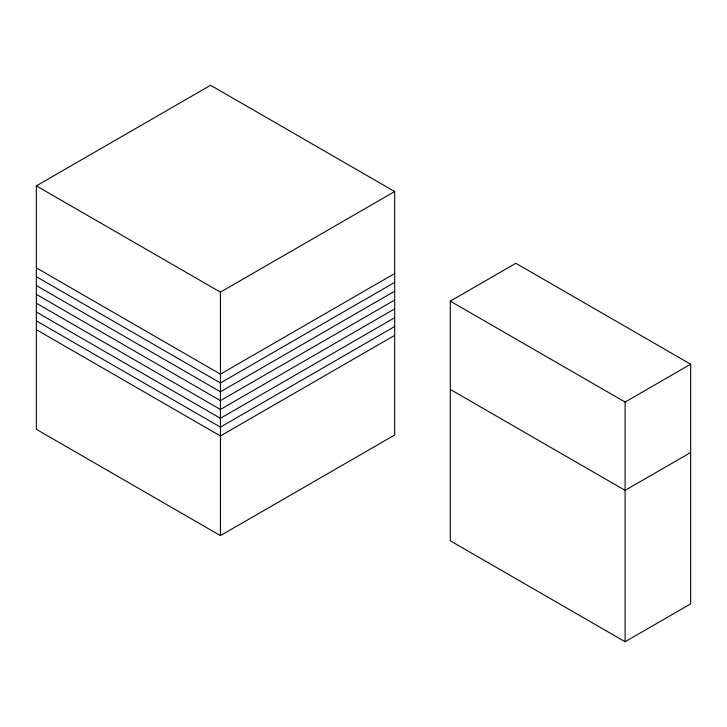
<?xml version="1.0" encoding="UTF-8"?>
<svg xmlns="http://www.w3.org/2000/svg" width="727" height="727" viewBox="0 0 727 727"><rect width="100%" height="100%" fill="white"/><g stroke="black" fill="none" stroke-linecap="round" stroke-linejoin="round"><path stroke-width="1.09" d="M36.35 185.867L210.594 85.268L394.679 191.546L394.679 435.01L220.426 535.608L36.35 429.33L36.35 185.867L220.426 292.145L394.679 191.546M394.679 273.534L220.426 374.141L36.35 267.863M394.679 282.367L220.426 382.965L36.35 276.687M394.679 291.2L220.426 391.798L36.35 285.52M394.679 300.033L220.426 400.632L36.35 294.353M394.679 308.857L220.426 409.465L36.35 303.186M394.679 317.69L220.426 418.289L36.35 312.01M394.679 326.523L220.426 427.122L36.35 320.843M450.304 301.142L515.852 263.292L690.65 364.209L690.65 603.892L625.102 641.732L450.304 540.815L450.304 301.142L625.102 402.058L690.65 364.209M394.679 335.347L220.426 435.955L36.35 329.676M690.65 452.512L625.102 490.361L450.304 389.445M625.102 402.058L625.102 641.732M220.426 292.145L220.426 535.608"/></g></svg>
